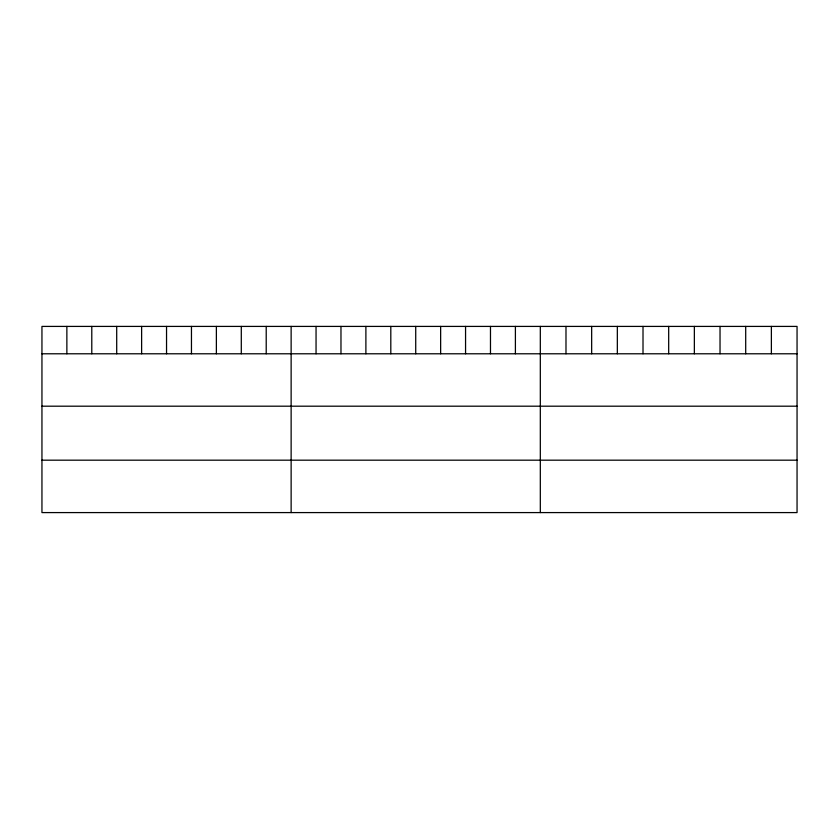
<?xml version="1.0" encoding="UTF-8"?>
<svg xmlns="http://www.w3.org/2000/svg" width="839" height="839" viewBox="0 0 839 839"><rect width="100%" height="100%" fill="white"/><g stroke="black" fill="none" stroke-linecap="round" stroke-linejoin="round"><path stroke-width="1.26" d="M797.05 353.785L797.05 512.587L41.95 512.587L41.95 326.413L797.05 326.413L797.05 353.785L41.95 353.785M41.95 406.191L797.05 406.191M41.95 460.181L797.05 460.181M771.377 326.413L771.377 353.785M745.703 326.413L745.703 353.785M720.03 326.413L720.03 353.785M694.356 326.413L694.356 353.785M668.683 326.413L668.683 353.785M643.01 326.413L643.01 353.785M617.336 326.413L617.336 353.785M591.663 326.413L591.663 353.785M565.989 326.413L565.989 353.785M540.316 326.413L540.316 512.587M515.398 326.413L515.398 353.785M490.479 326.413L490.479 353.785M465.561 326.413L465.561 353.785M440.643 326.413L440.643 353.785M415.724 326.413L415.724 353.785M390.806 326.413L390.806 353.785M365.888 326.413L365.888 353.785M340.97 326.413L340.97 353.785M316.051 326.413L316.051 353.785M291.133 326.413L291.133 512.587M266.215 326.413L266.215 353.785M241.296 326.413L241.296 353.785M216.378 326.413L216.378 353.785M191.46 326.413L191.46 353.785M166.542 326.413L166.542 353.785M141.623 326.413L141.623 353.785M116.705 326.413L116.705 353.785M91.787 326.413L91.787 353.785M66.868 326.413L66.868 353.785"/></g></svg>
